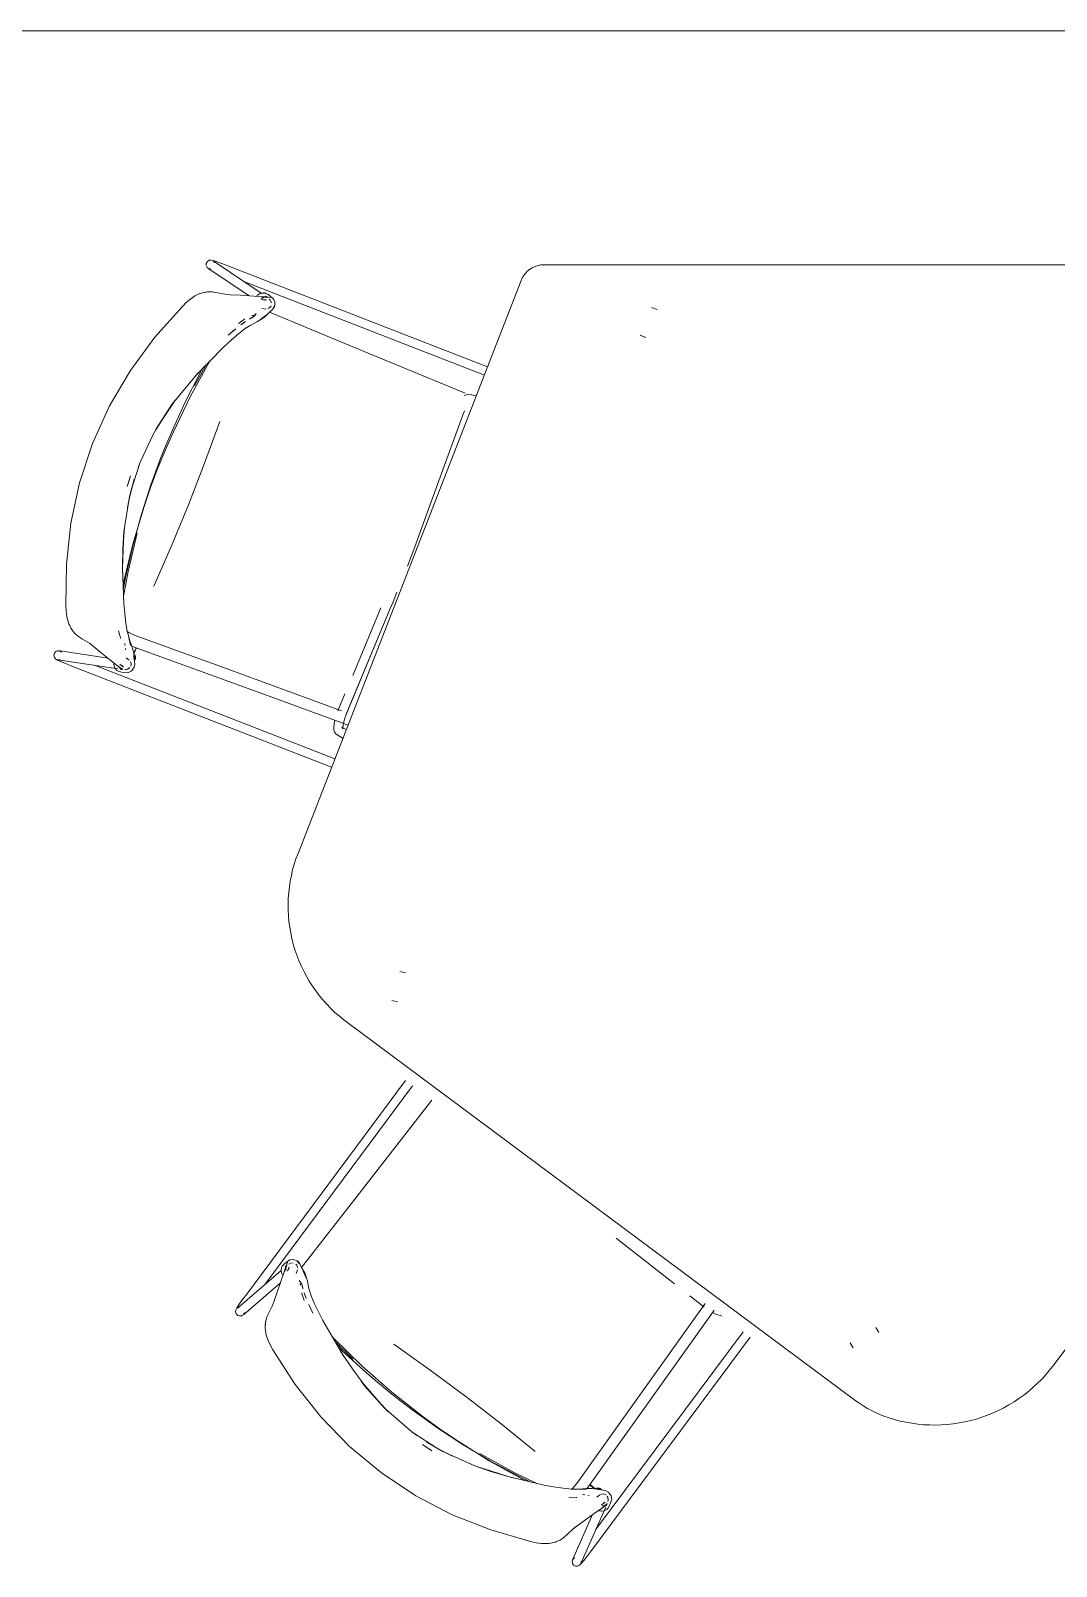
# Model space of a CAD drawing. Header units: millimetres. Extents: x 155927 to 295199, y -4084 to 97293.
# Drawn here: x 220029 to 221272, y 15855 to 17717 of the extents above; entities that cross this region are included whole.
import ezdxf

# ---------------------------------------------------------------- set-up
doc = ezdxf.new("R2010")
doc.units = ezdxf.units.MM
doc.header["$MEASUREMENT"] = 0
for name, color, linetype, lineweight in [('A-GENM', 8, 'CONTINUOUS', 9), ('G-IMPT', 8, 'CONTINUOUS', 9), ('I-FURN', 8, 'CONTINUOUS', 9)]:
    doc.layers.add(name, color=color, linetype=linetype, lineweight=lineweight)

msp = doc.modelspace()

# ---------------------------------------------------------------- linework, layer by layer
at = {"layer": 'A-GENM'}
for p, q in [((222837.6, 17716.6), (219723.6, 17716.6)), ((219723.6, 17716.6), (222837.6, 17716.6))]:
    msp.add_line(p, q, dxfattribs=at)
at = {"layer": 'G-IMPT'}
for p, q in [((220241.4, 17432.4), (220241.5, 17434.6)), ((220241.4, 17432.4), (220242.4, 17430)), ((220242.8, 17437), (220241.5, 17434.6)), ((220242.6, 17429.6), (220242.4, 17430)), ((220244.6, 17427.9), (220242.6, 17429.6)), ((220244.9, 17438.4), (220242.8, 17437)), ((220247, 17427.8), (220244.5, 17428.3)), ((220246.7, 17427.7), (220244.5, 17428.3)), ((220293.4, 17395.1), (220244.6, 17427.9)), ((220247.6, 17438.7), (220244.9, 17438.4)), ((220247.6, 17438.7), (220250, 17438.1)), ((220250, 17438.1), (220254.9, 17436.5)), ((220250, 17437.5), (220308, 17398.4)), ((220250, 17437.5), (220251.6, 17435.8)), ((220251.6, 17435.8), (220251.5, 17436)), ((220254.9, 17436.5), (220261.7, 17434)), ((220267.6, 17431.8), (220261.7, 17434)), ((220582.4, 17309.2), (220267.6, 17431.8)), ((220287, 17412.6), (220578.5, 17299.1)), ((220212.5, 17382.5), (220217.6, 17387.5)), ((220222.6, 17391.6), (220217.6, 17387.5)), ((220222.6, 17391.6), (220222.9, 17391.8)), ((220227.8, 17395.1), (220222.9, 17391.8)), ((220227.8, 17395.1), (220230.1, 17396.4)), ((220232.5, 17397.5), (220230.1, 17396.4)), ((220232.5, 17397.5), (220233.2, 17397.7)), ((220235.6, 17398.6), (220233.2, 17397.7)), ((220238, 17399.3), (220235.6, 17398.6)), ((220238, 17399.3), (220243.9, 17400.2)), ((220242.8, 17400.1), (220238, 17399.3)), ((220238, 17399.3), (220238.4, 17399.4)), ((220238.4, 17399.4), (220241.4, 17399.9)), ((220241.4, 17399.9), (220243.9, 17400.2)), ((220242.8, 17400.1), (220243.9, 17400.2)), ((220249.2, 17400.1), (220243.9, 17400.2)), ((220255.3, 17398.9), (220249.2, 17400.1)), ((220264.4, 17397.1), (220255.3, 17398.9)), ((220264.4, 17397.1), (220270.3, 17396.6)), ((220270.3, 17396.6), (220282.8, 17395.9)), ((220282.8, 17395.9), (220305, 17394.5)), ((220303.3, 17395.5), (220303.2, 17395.4)), ((220303.3, 17395.5), (220305.1, 17397.2)), ((220313.6, 17393.9), (220305, 17394.5)), ((220305.1, 17397.2), (220305.3, 17397.3)), ((220308, 17398.5), (220305.3, 17397.3)), ((220305.7, 17397.4), (220308, 17398.5)), ((220305.7, 17397.4), (220307.7, 17398.4)), ((220315.8, 17393.2), (220307.5, 17394.2)), ((220307.5, 17394.2), (220308.8, 17394.1)), ((220307.7, 17398.4), (220311.2, 17398.8)), ((220311.5, 17398.7), (220307.7, 17398.4)), ((220307.7, 17398.4), (220308, 17398.5)), ((220311.5, 17398.7), (220308, 17398.5)), ((220308.2, 17391.1), (220310.1, 17392.7)), ((220315.8, 17393.2), (220308.8, 17394.1)), ((220314.6, 17390.3), (220308.9, 17390.8)), ((220312.3, 17393.8), (220310.1, 17392.7)), ((220311.5, 17398.7), (220311.2, 17398.8)), ((220314.7, 17394.3), (220311.2, 17394)), ((220319.4, 17393.4), (220311.2, 17394)), ((220313.3, 17390.5), (220311.4, 17389.7)), ((220311.4, 17389.7), (220312.7, 17390.4)), ((220311.5, 17398.7), (220313.2, 17398.4)), ((220313.3, 17390.5), (220311.9, 17390)), ((220314.6, 17390.3), (220311.9, 17390)), ((220314.7, 17394.3), (220312.3, 17393.8)), ((220314.3, 17397.8), (220313.2, 17398.4)), ((220313.3, 17394.9), (220314.9, 17393.8)), ((220319.4, 17393.4), (220313.6, 17393.9)), ((220316.9, 17396.7), (220314.3, 17397.8)), ((220319.5, 17394.6), (220316.9, 17396.7)), ((220319.1, 17390), (220317.8, 17391.3)), ((220318.6, 17390.4), (220319.1, 17390)), ((220318.6, 17390.4), (220319.1, 17390)), ((220319.5, 17394.6), (220323, 17391.8)), ((220320.5, 17386.7), (220319.5, 17389.6)), ((220324.7, 17387.6), (220323, 17391.8)), ((220324.2, 17381.9), (220324.7, 17386.2)), ((220324.7, 17386.2), (220324.7, 17387.6)), ((220179.2, 17345.3), (220212.5, 17382.5)), ((220280.4, 17361.9), (220287.9, 17366.8)), ((220288.4, 17367.1), (220287.9, 17366.8)), ((220296.8, 17369), (220293.8, 17366.9)), ((220294.4, 17367.3), (220293.8, 17366.9)), ((220294.4, 17367.3), (220296.8, 17369)), ((220299, 17370.1), (220296.4, 17368.2)), ((220296.9, 17368.6), (220296.4, 17368.2)), ((220299.7, 17372.4), (220296.9, 17370.9)), ((220299, 17370.1), (220296.9, 17368.6)), ((220301.7, 17372.5), (220298.5, 17369.7)), ((220299, 17370.1), (220298.5, 17369.7)), ((220299, 17370.1), (220301.7, 17372.5)), ((220301, 17373.2), (220302.1, 17374)), ((220309.7, 17367.7), (220303.7, 17364.2)), ((220306.9, 17366.3), (220311.3, 17369.8)), ((220310.3, 17368.8), (220306.9, 17366.3)), ((220314, 17379.3), (220309, 17379.8)), ((220312.6, 17369.9), (220309.7, 17367.7)), ((220310.3, 17368.8), (220314.4, 17372.3)), ((220312, 17370.4), (220314.4, 17372.3)), ((220312.6, 17369.9), (220317.2, 17374.7)), ((220318.5, 17381), (220316.5, 17380.1)), ((220322.2, 17379.2), (220317.2, 17374.7)), ((220318, 17375.4), (220419, 17333.4)), ((220318.5, 17381), (220319.3, 17381.8)), ((220320, 17383.1), (220319.3, 17381.8)), ((220324.3, 17383.3), (220321.7, 17378.9)), ((220324.2, 17381.9), (220321.7, 17378.9)), ((220324.3, 17383.3), (220322.2, 17379.2)), ((220277.2, 17355.1), (220268.2, 17347.4)), ((220268.2, 17347.4), (220276.3, 17354.4)), ((220271.5, 17341.4), (220280.4, 17349.2)), ((220277.2, 17355.1), (220276.3, 17354.4)), ((220288.7, 17355.6), (220280.4, 17349.2)), ((220289.2, 17364.1), (220283.4, 17360)), ((220283.4, 17360), (220285.3, 17361.4)), ((220289.2, 17364.1), (220285.3, 17361.4)), ((220295.6, 17359.9), (220287.9, 17355.1)), ((220288.7, 17355.6), (220287.9, 17355.1)), ((220295.6, 17359.9), (220299.8, 17362.3)), ((220303.7, 17364.2), (220299.8, 17362.3)), ((220179.2, 17345.3), (220149.5, 17304.9)), ((220262.8, 17333.5), (220227.5, 17297.4)), ((220262.8, 17333.5), (220271.5, 17341.4)), ((220419, 17333.4), (220555.4, 17277.1)), ((220222.1, 17273), (220245.2, 17314.8)), ((220241.9, 17312.2), (220227.4, 17286)), ((220241.9, 17312.2), (220227.4, 17286)), ((220245.2, 17314.8), (220246.7, 17317)), ((220149.5, 17304.9), (220124.1, 17261.8)), ((220215.1, 17282.2), (220232.2, 17302.5)), ((220215.4, 17265.4), (220233.7, 17301)), ((220232.2, 17302.5), (220227.5, 17297.4)), ((220237.5, 17307.7), (220233.7, 17301)), ((220222.1, 17273), (220201.2, 17229.8)), ((220215.1, 17282.2), (220204.4, 17269)), ((220554.2, 17274.3), (220556.8, 17275.4)), ((220556.8, 17275.4), (220559.3, 17276)), ((220568.7, 17274.1), (220559.3, 17276)), ((220103.5, 17216.2), (220124.1, 17261.8)), ((220204.1, 17269.2), (220180, 17233)), ((220199.8, 17263.4), (220180, 17233)), ((220180.4, 17232.8), (220199.8, 17263.4)), ((220204.1, 17269.2), (220199.8, 17263.4)), ((220199.8, 17263.4), (220204.4, 17269)), ((220215.4, 17265.4), (220200, 17231.6)), ((220552.1, 17250), (220554.6, 17256)), ((220258, 17242.9), (220239.4, 17192.3)), ((220552.1, 17250), (220502.8, 17114.4)), ((220177.2, 17227.2), (220161.5, 17193.6)), ((220177, 17227.3), (220180.4, 17232.8)), ((220177, 17227.3), (220178.7, 17230.4)), ((220177.2, 17227.2), (220179, 17230.9)), ((220193.8, 17216.6), (220186.6, 17199.2)), ((220201.2, 17229.8), (220191.6, 17207.8)), ((220193.8, 17216.6), (220200, 17231.6)), ((220103.5, 17216.2), (220087.8, 17168.8)), ((220180.1, 17181.5), (220186.6, 17199.2)), ((220182.6, 17185.5), (220191.6, 17207.8)), ((220161.5, 17193.7), (220150.2, 17158.4)), ((220161.5, 17193.7), (220158.9, 17186.7)), ((220161.5, 17193.6), (220158.9, 17186.7)), ((220174.1, 17162.9), (220182.6, 17185.5)), ((220174.5, 17166.2), (220180.1, 17181.5)), ((220219.8, 17142), (220239.4, 17192.3)), ((220077.4, 17119.8), (220087.8, 17168.8)), ((220145.6, 17164.3), (220149.8, 17177.3)), ((220148.8, 17174), (220145.6, 17164.3)), ((220148.6, 17152.1), (220154.2, 17173.2)), ((220148.6, 17152.1), (220151.5, 17163.2)), ((220149, 17152.3), (220151.5, 17163.2)), ((220150.2, 17158.4), (220151.5, 17163.2)), ((220154.2, 17173.2), (220151.5, 17163.2)), ((220163, 17130.8), (220174.5, 17166.2)), ((220166.3, 17140.1), (220174.1, 17162.9)), ((220148.6, 17152.1), (220141.8, 17109.2)), ((220145.9, 17138.4), (220149, 17152.3)), ((220145.9, 17138.4), (220147.3, 17145.5)), ((220152.4, 17092.3), (220163, 17130.8)), ((220166.3, 17140.1), (220152.5, 17094.2)), ((220219.8, 17142), (220199.3, 17092.1)), ((220077.4, 17119.8), (220072, 17070)), ((220140, 17065.7), (220141.8, 17109.2)), ((220141.8, 17109.2), (220140.4, 17088.6)), ((220140.4, 17088.6), (220141.9, 17109.1)), ((220141.8, 17109.2), (220142.3, 17114.5)), ((220142.3, 17114.5), (220141.9, 17109.1)), ((220146.8, 17061.3), (220157.9, 17107.5)), ((220157.9, 17107.5), (220146.8, 17061.1)), ((220502.8, 17114.4), (220494.1, 17091.1)), ((220140, 17065.7), (220140.4, 17088.6)), ((220140, 17065.7), (220140.4, 17088.6)), ((220152.5, 17094.2), (220141.3, 17047.8)), ((220143.7, 17053.7), (220152.4, 17092.3)), ((220178, 17043.2), (220199.3, 17092.1)), ((220494.1, 17091.1), (220485.2, 17067.6)), ((220072, 17070), (220071.4, 17019.9)), ((220139.9, 17059.5), (220140, 17065.7)), ((220139.9, 17059.5), (220140, 17065.7)), ((220140, 17065.7), (220141.5, 17022.2)), ((220143.7, 17053.7), (220140.9, 17038.5)), ((220146.8, 17061.3), (220141.2, 17031)), ((220141.2, 17031), (220146.8, 17061.1)), ((220141.3, 17047.8), (220140.7, 17044.6)), ((220141.1, 17032.4), (220141.5, 17022.2)), ((220141.1, 17032.4), (220141.6, 17022.2)), ((220466.6, 17021.2), (220472.5, 17035.9)), ((220071.4, 17019.9), (220071.8, 17012.9)), ((220071.8, 17012.9), (220072.7, 17006.6)), ((220142.7, 17010.4), (220141.6, 17022.2)), ((220411.1, 16888), (220466.4, 17021.1)), ((220411.1, 16888.3), (220466.4, 17021.1)), ((220419, 16935.2), (220453.1, 17017.3)), ((220072.7, 17006.2), (220072.7, 17006.6)), ((220072.7, 17006.2), (220074.1, 17000.5)), ((220074.1, 17000.5), (220075, 16997.9)), ((220076, 16995.5), (220075, 16997.9)), ((220077.5, 16992.5), (220076, 16995.5)), ((220142.7, 17010.4), (220143.9, 16998.7)), ((220143.9, 16998.7), (220145.7, 16988.4)), ((220078.8, 16990.4), (220077.5, 16992.5)), ((220078.8, 16990.4), (220079, 16990)), ((220079, 16990), (220080.9, 16987.7)), ((220082.5, 16985.7), (220080.9, 16987.7)), ((220082.5, 16985.7), (220086.5, 16982.3)), ((220091.7, 16979), (220086.5, 16982.3)), ((220091.7, 16979), (220099.8, 16974.2)), ((220137.5, 16980.6), (220135.3, 16989.3)), ((220137.7, 16980), (220137.5, 16980.6)), ((220145.3, 16988.8), (220147.7, 16987.1)), ((220147.9, 16980.4), (220145.5, 16989.3)), ((220145.5, 16989.3), (220145.7, 16988.4)), ((220149.8, 16971.4), (220147.6, 16981.1)), ((220149.4, 16975.9), (220147.6, 16981.1)), ((220147.7, 16987.1), (220155.3, 16983.7)), ((220149.8, 16971.4), (220147.9, 16980.4)), ((220149.4, 16975.9), (220150.9, 16971.8)), ((220155.3, 16983.7), (220267, 16943.1)), ((220057.5, 16962), (220056.8, 16959.4)), ((220057.4, 16956.9), (220056.8, 16959.4)), ((220059.2, 16954.9), (220057.4, 16956.9)), ((220057.5, 16962), (220058.9, 16963.8)), ((220059.3, 16964), (220058.9, 16963.8)), ((220059.3, 16964), (220061.7, 16965)), ((220061.7, 16965), (220061.3, 16964.8)), ((220064.3, 16964.9), (220061.7, 16965)), ((220066.2, 16963.4), (220064, 16964.7)), ((220066, 16963.6), (220064, 16964.7)), ((220064.3, 16964.9), (220122.6, 16956)), ((220099.8, 16974.2), (220104.4, 16970.6)), ((220114.1, 16962.7), (220104.4, 16970.6)), ((220124.3, 16954.5), (220114.1, 16962.7)), ((220142.8, 16973.9), (220143, 16973.2)), ((220143.4, 16971.3), (220143, 16973.2)), ((220143.8, 16967.7), (220143.8, 16966.2)), ((220148.2, 16953.8), (220144.3, 16956.7)), ((220153, 16965.2), (220150.9, 16971.8)), ((220150.9, 16970.7), (220313.4, 16911.6)), ((220153.7, 16961.6), (220153, 16965.2)), ((220153.6, 16962), (220156.6, 16968.7)), ((220153.6, 16962), (220156.6, 16968.7)), ((220156.9, 16968.6), (220153.7, 16961.2)), ((220153.7, 16961.6), (220154, 16956.3)), ((220154.8, 16949), (220153.8, 16958.5)), ((220154, 16956.3), (220153.8, 16958.5)), ((220061.4, 16953.7), (220059.2, 16954.9)), ((220066.1, 16951.6), (220061.4, 16953.7)), ((220061.8, 16954.2), (220064.2, 16954.4)), ((220134.8, 16943.2), (220061.8, 16954.2)), ((220063.9, 16954.2), (220064.2, 16954.4)), ((220072.8, 16948.8), (220066.1, 16951.6)), ((220072.8, 16948.8), (220078.6, 16946.5)), ((220393.4, 16823.9), (220078.6, 16946.5)), ((220397.4, 16834), (220105.9, 16947.5)), ((220133.9, 16946.7), (220124.3, 16954.5)), ((220129.5, 16949.1), (220129.5, 16949.2)), ((220129.7, 16946.6), (220129.5, 16949.2)), ((220129.5, 16949.2), (220129.7, 16946.4)), ((220129.5, 16949.1), (220129.7, 16946.4)), ((220129.7, 16946.6), (220129.7, 16946.4)), ((220130.8, 16944), (220129.7, 16946.4)), ((220130.8, 16944), (220130.9, 16943.7)), ((220133.1, 16941.3), (220130.9, 16943.7)), ((220133.3, 16941.1), (220133.1, 16941.3)), ((220133.3, 16941.1), (220134.8, 16940.3)), ((220138.2, 16943.3), (220133.4, 16947.1)), ((220140.3, 16942.3), (220133.4, 16947.1)), ((220133.9, 16946.7), (220140.3, 16942.3)), ((220138.7, 16939), (220134.8, 16940.3)), ((220136.3, 16944.8), (220138.2, 16943.3)), ((220136.3, 16944.8), (220138.7, 16942.2)), ((220141.4, 16945.3), (220136.8, 16948.7)), ((220137.3, 16944.2), (220138.7, 16942.2)), ((220139.2, 16942.5), (220137.3, 16942.8)), ((220138.7, 16939), (220142, 16938.8)), ((220139.6, 16947.3), (220140.2, 16946)), ((220139.6, 16947.3), (220139.9, 16946.4)), ((220141.4, 16945.3), (220139.7, 16946.9)), ((220140.2, 16946), (220139.7, 16946.9)), ((220146.5, 16938.5), (220142, 16938.8)), ((220143, 16942.3), (220144.8, 16942.5)), ((220143.5, 16942.5), (220144.8, 16942.5)), ((220144.2, 16942.4), (220144.8, 16942.5)), ((220148.5, 16944.2), (220145.5, 16942.5)), ((220146.5, 16938.5), (220150.6, 16940.4)), ((220147.2, 16943.6), (220148.9, 16944.7)), ((220147.2, 16943.6), (220147.8, 16943.9)), ((220148.9, 16944.7), (220147.8, 16943.9)), ((220150.4, 16949.5), (220149.6, 16951.8)), ((220150.1, 16946.3), (220150.2, 16946.9)), ((220150.5, 16948.8), (220150.2, 16946.9)), ((220150.4, 16949.5), (220150.5, 16948.8)), ((220150.6, 16940.4), (220151.5, 16941.4)), ((220151.5, 16941.4), (220154.1, 16945)), ((220154.8, 16949), (220154.1, 16945)), ((220405.5, 16892.3), (220267, 16943.1)), ((220394.7, 16881.9), (220313.4, 16911.6)), ((220401.1, 16892.3), (220409.6, 16912.7)), ((220413.6, 16875), (220394.7, 16881.9)), ((220408.9, 16882), (220407.3, 16875.2)), ((220411.1, 16888), (220408.9, 16882)), ((220396.5, 16876.9), (220396.2, 16871)), ((220396.2, 16871), (220396.3, 16868.7)), ((220397.5, 16866.2), (220396.3, 16868.7)), ((220397.4, 16880.9), (220396.5, 16876.9)), ((220398.9, 16864), (220397.5, 16866.2)), ((220398.9, 16864), (220407.3, 16858.9)), ((220405.7, 16872.6), (220407.2, 16871)), ((220405.7, 16872.6), (220411.4, 16869.2)), ((220407.2, 16871), (220406.4, 16872.7)), ((220407, 16870.4), (220406.4, 16872.7)), ((220407.3, 16875.2), (220407, 16870.4)), ((220482.8, 16444.1), (220289.3, 16183.8)), ((220312.9, 16197.5), (220491.5, 16437.6)), ((220424.3, 16303.8), (220514.7, 16420.4)), ((220357, 16217.5), (220424.3, 16303.8)), ((220808.9, 16197.7), (220738.1, 16252.9)), ((220279.2, 16168.4), (220332.2, 16214)), ((220332.8, 16217.5), (220332.1, 16213.7)), ((220332.8, 16217.5), (220332.1, 16214)), ((220332.1, 16213.7), (220332.7, 16217.2)), ((220332.5, 16211.5), (220332.1, 16214)), ((220332.1, 16213.7), (220332.1, 16214)), ((220332.1, 16214), (220332.5, 16211.1)), ((220332.5, 16211.5), (220332.1, 16213.7)), ((220332.8, 16217.5), (220332.7, 16217.2)), ((220332.8, 16217.5), (220333.6, 16219)), ((220334.4, 16219.9), (220333.6, 16219)), ((220336.2, 16222.1), (220334.4, 16219.9)), ((220338, 16218.2), (220335.2, 16210)), ((220339.3, 16220.2), (220336.1, 16212.4)), ((220336.1, 16212.4), (220336.6, 16213.6)), ((220338.9, 16224.1), (220336.2, 16222.1)), ((220339.3, 16220.2), (220336.6, 16213.6)), ((220337, 16218.1), (220338.5, 16219.4)), ((220340.1, 16223.6), (220337.3, 16215.9)), ((220338, 16219.4), (220337.3, 16215.9)), ((220338, 16219.4), (220337.8, 16216.9)), ((220337.8, 16216.9), (220338.2, 16214.5)), ((220340.1, 16223.6), (220338, 16218.2)), ((220338.9, 16224.1), (220342.6, 16226.7)), ((220341.8, 16218.2), (220339.8, 16212.9)), ((220341.2, 16217), (220341.3, 16215.5)), ((220341.2, 16217), (220341.5, 16215)), ((220341.5, 16215), (220341.2, 16216.4)), ((220341.8, 16218.2), (220341.3, 16215.5)), ((220343.2, 16222.5), (220341.6, 16221.6)), ((220347, 16227.3), (220342.6, 16226.7)), ((220342.8, 16222.2), (220343.2, 16222.5)), ((220342.8, 16222.2), (220343.2, 16222.5)), ((220346.8, 16223), (220343.8, 16222.7)), ((220348.4, 16226.9), (220347, 16227.3)), ((220352.4, 16225.2), (220348.4, 16226.9)), ((220350.1, 16221.5), (220351.2, 16220.4)), ((220352.2, 16214.7), (220350.4, 16210.1)), ((220351.1, 16225.7), (220354.6, 16222.1)), ((220351.1, 16225.7), (220354.5, 16222.6)), ((220351.7, 16219.5), (220351.2, 16220.4)), ((220351.7, 16219.5), (220352.1, 16217.3)), ((220352.4, 16225.2), (220354.6, 16222.1)), ((220354.5, 16222.6), (220357.5, 16216.6)), ((220360.9, 16210.9), (220357.5, 16216.6)), ((220361.3, 16208.4), (220359.1, 16213.2)), ((220362.9, 16204.4), (220359.1, 16213.2)), ((220331.5, 16199), (220286.9, 16160.7)), ((220328, 16189), (220335.2, 16210)), ((220332.6, 16210.9), (220332.5, 16211.1)), ((220333.8, 16208.7), (220332.6, 16210.9)), ((220333.8, 16208.7), (220333.9, 16208.6)), ((220354.7, 16200.5), (220354.2, 16201.9)), ((220355.1, 16199.1), (220355.8, 16196)), ((220357.1, 16197.8), (220355.5, 16201)), ((220355.5, 16201), (220357.3, 16197.2)), ((220357.1, 16197.8), (220357.3, 16197.2)), ((220357.1, 16197.8), (220358, 16195.4)), ((220357.1, 16197.8), (220358.2, 16194.8)), ((220358.6, 16192.6), (220357.6, 16195.4)), ((220357.6, 16195.4), (220358.8, 16191.9)), ((220358, 16195.4), (220358.2, 16194.8)), ((220360.9, 16210.9), (220362.2, 16207.5)), ((220361.3, 16208.4), (220362.9, 16204.4)), ((220362.2, 16207.5), (220364, 16200.8)), ((220364, 16200.8), (220364.8, 16196.6)), ((220366, 16191.9), (220364.8, 16196.6)), ((220281.4, 16172.9), (220285.6, 16178.8)), ((220289.3, 16183.8), (220285.6, 16178.8)), ((220321.9, 16171.6), (220323.9, 16177.1)), ((220323.9, 16177.1), (220328, 16189)), ((220357.2, 16186.8), (220357.3, 16186.2)), ((220360.1, 16177.7), (220357.3, 16186.2)), ((220358.6, 16192.6), (220358.8, 16191.9)), ((220360.3, 16186.8), (220362.7, 16180.1)), ((220360.3, 16186.8), (220361.9, 16182.3)), ((220362.7, 16180.1), (220361.9, 16182.3)), ((220366, 16191.9), (220368.7, 16183.1)), ((220368.4, 16184), (220368.7, 16183.1)), ((220368.4, 16184), (220372.4, 16174.3)), ((220377.5, 16163.7), (220372.4, 16174.3)), ((220844.9, 16169.6), (220827.4, 16183.3)), ((220277.3, 16166.4), (220276.9, 16163.8)), ((220276.9, 16163.8), (220277.7, 16161.3)), ((220277.3, 16166.4), (220278.5, 16168.6)), ((220277.7, 16161.3), (220279.6, 16159.5)), ((220278.5, 16168.6), (220281.4, 16172.9)), ((220279.2, 16168.4), (220281.2, 16169.5)), ((220281.8, 16158.8), (220279.6, 16159.5)), ((220281.2, 16169.5), (220280.9, 16169.5)), ((220281.8, 16158.8), (220284.4, 16159.1)), ((220284.8, 16159.2), (220284.4, 16159.1)), ((220286.9, 16160.7), (220284.8, 16159.2)), ((220287.7, 16163), (220286.5, 16160.6)), ((220287.7, 16162.7), (220286.5, 16160.6)), ((220315, 16157.7), (220313.5, 16152.7)), ((220317.7, 16163.3), (220315, 16157.7)), ((220321.9, 16171.6), (220317.7, 16163.3)), ((220365.8, 16172.8), (220370.8, 16162.1)), ((220365.8, 16172.8), (220366.2, 16171.8)), ((220370.8, 16162.1), (220366.2, 16171.8)), ((220382.8, 16153.2), (220377.5, 16163.7)), ((220846, 16173.9), (220760.4, 16053.8)), ((220853.2, 16160.7), (220803.1, 16090.2)), ((220856.9, 16165.8), (220853.2, 16160.7)), ((220854.9, 16163.1), (220858.5, 16161.1)), ((220858.5, 16161.1), (220864.1, 16159.2)), ((220864.1, 16159.2), (220866.4, 16158.7)), ((220312.7, 16146.7), (220313.5, 16152.7)), ((220313.3, 16151.6), (220312.7, 16146.7)), ((220312.7, 16146.7), (220312.8, 16147.2)), ((220312.7, 16146.7), (220312.8, 16144.2)), ((220312.8, 16147.2), (220313.1, 16150.2)), ((220312.8, 16144.2), (220313.1, 16141.7)), ((220313.1, 16150.2), (220313.5, 16152.7)), ((220313.1, 16140.9), (220313.1, 16141.7)), ((220313.1, 16140.9), (220313.5, 16138.4)), ((220313.3, 16151.6), (220313.5, 16152.7)), ((220314.1, 16135.7), (220313.5, 16138.4)), ((220382.8, 16153.2), (220408.2, 16109.6)), ((220892, 16139.7), (220713.4, 15899.6)), ((220314.1, 16135.7), (220316, 16130.1)), ((220316.2, 16129.8), (220316, 16130.1)), ((220316.2, 16129.8), (220318.8, 16123.9)), ((220322.2, 16117.7), (220318.8, 16123.9)), ((220396.2, 16131.3), (220394.4, 16133.3)), ((220430.4, 16098), (220396.2, 16131.3)), ((220397.8, 16127.5), (220419.2, 16106.5)), ((220397.8, 16127.4), (220419.2, 16106.5)), ((220401, 16121.9), (220406.4, 16116.5)), ((220468.9, 16124.6), (220512.7, 16093.2)), ((220900.7, 16133.2), (220707.1, 15873)), ((220349.3, 16075.7), (220322.2, 16117.7)), ((220419.6, 16093.6), (220404.6, 16115.5)), ((220404.6, 16115.5), (220408.2, 16109.6)), ((220435.9, 16089.5), (220406.4, 16116.5)), ((220419.6, 16093.6), (220429.5, 16079.8)), ((220430.4, 16098), (220466.4, 16066.4)), ((220435.9, 16089.5), (220464.4, 16065.7)), ((220556.1, 16061), (220512.7, 16093.2)), ((220702.9, 15949.1), (220803.1, 16090.2)), ((220349.3, 16075.7), (220380.4, 16036.4)), ((220429.2, 16079.6), (220433.7, 16073.9)), ((220429.2, 16079.6), (220457.8, 16046.8)), ((220433.7, 16073.9), (220429.5, 16079.8)), ((220458.1, 16047.1), (220433.7, 16073.9)), ((220433.7, 16073.9), (220457.8, 16046.8)), ((220477.2, 16055.7), (220464.4, 16065.7)), ((220466.4, 16066.4), (220485.2, 16051.3)), ((220462.5, 16042.4), (220458.1, 16047.1)), ((220462.6, 16042.5), (220458.6, 16046.1)), ((220462.5, 16042.4), (220459.6, 16045.1)), ((220477.2, 16055.7), (220492.1, 16044.1)), ((220504.3, 16036.6), (220485.2, 16051.3)), ((220507.5, 16033.2), (220492.1, 16044.1)), ((220556.1, 16061), (220598.8, 16028)), ((220691.6, 15956.9), (220760.4, 16053.8)), ((220380.4, 16036.4), (220415.2, 16000.4)), ((220462.6, 16042.5), (220490.8, 16018.5)), ((220523.8, 16022.5), (220504.3, 16036.6)), ((220520.8, 16023.7), (220507.5, 16033.2)), ((220640.2, 15994.6), (220598.8, 16028)), ((220490.8, 16018.5), (220496.8, 16014.1)), ((220490.8, 16018.4), (220521.8, 15998.3)), ((220490.8, 16018.4), (220496.8, 16014.1)), ((220551.8, 16003.3), (220520.8, 16023.7)), ((220543.7, 16008.9), (220523.8, 16022.5)), ((220543.7, 16008.9), (220584.3, 15983.4)), ((220453.7, 15968.6), (220415.2, 16000.4)), ((220514.8, 15995.4), (220503.5, 16002.9)), ((220506.3, 16001), (220514.8, 15995.4)), ((220527.4, 15995), (220508.6, 16006)), ((220508.6, 16006), (220517.5, 16000.7)), ((220521.8, 15998.3), (220517.5, 16000.7)), ((220527.4, 15995), (220517.5, 16000.7)), ((220527.4, 15995.5), (220517.5, 16000.7)), ((220539.9, 15988.7), (220527.4, 15995.5)), ((220527.4, 15995), (220567, 15977)), ((220539.9, 15988.7), (220533.4, 15992)), ((220586.1, 15982.8), (220551.8, 16003.3)), ((220614.5, 15969.2), (220572.9, 15992.2)), ((220572.9, 15992.2), (220614.7, 15969.1)), ((220567, 15977), (220562, 15979)), ((220562, 15979), (220567.1, 15977.2)), ((220608.5, 15963.8), (220567, 15977)), ((220567, 15977), (220586.5, 15970.2)), ((220586.5, 15970.2), (220567.1, 15977.2)), ((220584.3, 15983.4), (220626.1, 15960.3)), ((220621, 15964.2), (220586.1, 15982.8)), ((220608.5, 15963.8), (220586.5, 15970.2)), ((220608.5, 15963.8), (220586.5, 15970.2)), ((220453.7, 15968.6), (220495.3, 15940.8)), ((220614.4, 15962.1), (220608.5, 15963.8)), ((220614.4, 15962.1), (220608.5, 15963.8)), ((220608.5, 15963.8), (220650.9, 15953.7)), ((220614.5, 15969.2), (220642.3, 15955.8)), ((220642.3, 15955.8), (220614.7, 15969.1)), ((220621, 15964.2), (220634.9, 15957.5)), ((220626.1, 15960.3), (220629, 15958.9)), ((220640.9, 15956.1), (220650.9, 15953.7)), ((220640.9, 15956.1), (220650.9, 15953.8)), ((220662.5, 15951.7), (220650.9, 15953.8)), ((220662.5, 15951.7), (220674.2, 15949.9)), ((220686.3, 15950.4), (220691.6, 15956.9)), ((220712, 15949.4), (220706.4, 15954.1)), ((220706.6, 15954.4), (220712.9, 15949.3)), ((220712, 15949.4), (220707.2, 15953.4)), ((220539.7, 15917.8), (220495.3, 15940.8)), ((220674.2, 15949.9), (220684.5, 15948.8)), ((220689.9, 15938.9), (220680.9, 15939.1)), ((220692.8, 15948.8), (220683.6, 15948.9)), ((220683.6, 15948.9), (220684.5, 15948.8)), ((220684, 15948.5), (220686.3, 15950.4)), ((220690.5, 15938.9), (220689.9, 15938.9)), ((220697.6, 15949.1), (220692.1, 15948.7)), ((220702, 15948.3), (220692.1, 15948.7)), ((220702, 15948.3), (220692.8, 15948.8)), ((220697.6, 15949.1), (220701.9, 15949.5)), ((220697.8, 15942.2), (220698.5, 15942.2)), ((220700.4, 15942.1), (220698.5, 15942.2)), ((220708.8, 15949.7), (220701.9, 15949.5)), ((220704, 15941.5), (220705.4, 15941.1)), ((220712.5, 15949.4), (220708.8, 15949.7)), ((220712.5, 15949.4), (220717.7, 15948.3)), ((220718.6, 15942.1), (220714.7, 15939.1)), ((220724.9, 15947.2), (220715.5, 15948.7)), ((220717.7, 15948.3), (220715.5, 15948.7)), ((220719.1, 15942.3), (220720.9, 15942.8)), ((220725, 15933.2), (220720.4, 15929.7)), ((220723.3, 15943.1), (220720.9, 15942.8)), ((220722.5, 15932.1), (220724, 15932.3)), ((220725, 15933.2), (220722.9, 15932.1)), ((220724, 15932.3), (220722.9, 15932.1)), ((220723.3, 15943.1), (220724, 15943)), ((220724, 15943), (220725.8, 15942.1)), ((220724.9, 15947.2), (220728.6, 15945.4)), ((220726.3, 15941.9), (220725.8, 15942.1)), ((220728.1, 15938.4), (220727.5, 15940.3)), ((220727.5, 15940.3), (220728, 15939)), ((220727.9, 15939.8), (220728.7, 15936.5)), ((220728.1, 15938.4), (220728, 15939)), ((220728.2, 15934), (220728.6, 15935.8)), ((220728.4, 15935.3), (220728.6, 15935.8)), ((220728.5, 15935.3), (220728.6, 15935.8)), ((220731.3, 15942), (220728.6, 15945.4)), ((220732.1, 15940.8), (220731.3, 15942)), ((220732.9, 15936.4), (220731.4, 15932.1)), ((220732.9, 15936.4), (220732.1, 15940.8)), ((220539.7, 15917.8), (220586.3, 15899.4)), ((220685.6, 15864.1), (220709.7, 15918)), ((220725.6, 15927.2), (220695.3, 15858.8)), ((220711.6, 15919.3), (220701, 15911.6)), ((220721.6, 15926.4), (220711.6, 15919.3)), ((220718.1, 15922.8), (220718, 15922.9)), ((220720.6, 15922.3), (220718, 15922.9)), ((220718, 15922.9), (220720.8, 15922.3)), ((220718.1, 15922.8), (220720.8, 15922.3)), ((220720.6, 15922.3), (220720.8, 15922.3)), ((220720.8, 15929), (220722.4, 15928.7)), ((220723.4, 15922.6), (220720.8, 15922.3)), ((220727.5, 15931.4), (220721, 15926)), ((220726, 15929.6), (220721, 15926)), ((220721.6, 15926.4), (220727.5, 15931.4)), ((220722.5, 15932.1), (220723.5, 15932.1)), ((220724.9, 15929), (220722.9, 15928.8)), ((220723.4, 15922.6), (220723.7, 15922.7)), ((220726.6, 15924.2), (220723.7, 15922.7)), ((220724.1, 15928.2), (220727.2, 15929.9)), ((220724.1, 15928.2), (220726, 15929.6)), ((220724.9, 15929), (220727.2, 15929.9)), ((220727.1, 15930.4), (220726.3, 15928.6)), ((220726.8, 15924.4), (220726.6, 15924.2)), ((220726.8, 15924.4), (220728.1, 15925.6)), ((220727.1, 15930.4), (220727.1, 15930.5)), ((220727.1, 15930.4), (220727.1, 15930.5)), ((220727.1, 15930.4), (220727.1, 15930.5)), ((220730.3, 15929), (220728.1, 15925.6)), ((220730.3, 15929), (220731.4, 15932.1)), ((220586.3, 15899.4), (220634.5, 15885.5)), ((220679.2, 15894.3), (220686, 15900.8)), ((220686, 15900.8), (220690.8, 15904.3)), ((220701, 15911.6), (220690.8, 15904.3)), ((220634.5, 15885.5), (220641.3, 15884)), ((220641.3, 15884), (220647.6, 15883.2)), ((220648, 15883.2), (220647.6, 15883.2)), ((220648, 15883.2), (220653.9, 15883)), ((220653.9, 15883), (220656.6, 15883.2)), ((220659.2, 15883.5), (220656.6, 15883.2)), ((220662.4, 15884.1), (220659.2, 15883.5)), ((220664.8, 15884.8), (220662.4, 15884.1)), ((220664.8, 15884.8), (220665.3, 15885)), ((220665.3, 15885), (220668, 15886.1)), ((220670.3, 15887.2), (220668, 15886.1)), ((220670.3, 15887.2), (220674.7, 15890.1)), ((220679.2, 15894.3), (220674.7, 15890.1)), ((220685.6, 15864.1), (220684.8, 15861.6)), ((220685.2, 15859.1), (220684.8, 15861.6)), ((220684.8, 15861.6), (220684.9, 15861.2)), ((220685.2, 15859.1), (220685.3, 15858.6)), ((220686.6, 15856.8), (220685.3, 15858.6)), ((220687.6, 15865.5), (220685.7, 15863.7)), ((220687.4, 15865.4), (220685.7, 15863.7)), ((220695.6, 15858.3), (220693.9, 15856.6)), ((220695.3, 15858.8), (220695.7, 15861.2)), ((220698.9, 15862.3), (220695.6, 15858.3)), ((220695.8, 15860.9), (220695.7, 15861.2)), ((220703.4, 15868), (220698.9, 15862.3)), ((220703.4, 15868), (220707.1, 15873)), ((220686.6, 15856.8), (220688.9, 15855.5)), ((220691.5, 15855.4), (220688.9, 15855.5)), ((220693.9, 15856.6), (220691.5, 15855.4))]:
    msp.add_line(p, q, dxfattribs=at)
at = {"layer": 'I-FURN'}
for p, q in [((220627.8, 17422), (220627, 17421.1)), ((220628.6, 17422.9), (220627.8, 17422)), ((220629.4, 17423.8), (220628.6, 17422.9)), ((220630.2, 17424.6), (220629.4, 17423.8)), ((220631.1, 17425.4), (220630.2, 17424.6)), ((220632, 17426.2), (220631.1, 17425.4)), ((220633, 17427), (220632, 17426.2)), ((220634, 17427.6), (220633, 17427)), ((220635, 17428.3), (220634, 17427.6)), ((220636, 17428.9), (220635, 17428.3)), ((220637.1, 17429.5), (220636, 17428.9)), ((220638.1, 17430), (220637.1, 17429.5)), ((220639.2, 17430.5), (220638.1, 17430)), ((220640.3, 17431), (220639.2, 17430.5)), ((220641.5, 17431.4), (220640.3, 17431)), ((220642.6, 17431.7), (220641.5, 17431.4)), ((220643.8, 17432), (220642.6, 17431.7)), ((220645, 17432.3), (220643.8, 17432)), ((220646.1, 17432.5), (220645, 17432.3)), ((220647.3, 17432.7), (220646.1, 17432.5)), ((220648.5, 17432.8), (220647.3, 17432.7)), ((220649.7, 17432.9), (220648.5, 17432.8)), ((220650.9, 17432.9), (220649.7, 17432.9)), ((221604.4, 17432.9), (220650.9, 17432.9)), ((220623, 17413.8), (220352.7, 16719.5)), ((220623.4, 17414.9), (220623, 17413.8)), ((220623.9, 17416), (220623.4, 17414.9)), ((220624.5, 17417), (220623.9, 17416)), ((220625, 17418.1), (220624.5, 17417)), ((220625.7, 17419.1), (220625, 17418.1)), ((220626.3, 17420.1), (220625.7, 17419.1)), ((220627, 17421.1), (220626.3, 17420.1)), ((220781.1, 17381.3), (220787.8, 17378.7)), ((220767.5, 17347.6), (220774.2, 17344.9)), ((220154.7, 16960), (220153.6, 16960.7)), ((220154.7, 16960), (220153.6, 16959.4)), ((220154.7, 16960), (220153.8, 16958.8)), ((220154.7, 16960), (220153.8, 16958.5)), ((220154.7, 16960), (220153.9, 16956.2)), ((220154.7, 16960), (220153.9, 16957.5)), ((220154.7, 16960), (220153.9, 16958.1)), ((220154.7, 16960), (220155.2, 16958.9)), ((220154.7, 16960), (220155.2, 16954.4)), ((220155.2, 16958.9), (220155.6, 16957.8)), ((220155.2, 16954.4), (220155.2, 16958.9)), ((220155.2, 16954.4), (220155.6, 16957.8)), ((220155.2, 16954.4), (220155.7, 16956.6)), ((220155.7, 16956.6), (220155.6, 16957.8)), ((220155.6, 16955.5), (220155.7, 16956.6)), ((220154.1, 16953.1), (220155.2, 16954.4)), ((220155.2, 16954.4), (220155.6, 16955.5)), ((220352.7, 16719.5), (220350.2, 16712.9)), ((220346.2, 16699.5), (220344.6, 16692.7)), ((220348.1, 16706.3), (220346.2, 16699.5)), ((220350.2, 16712.9), (220348.1, 16706.3)), ((220342.2, 16678.9), (220341.4, 16671.9)), ((220343.3, 16685.8), (220342.2, 16678.9)), ((220344.6, 16692.7), (220343.3, 16685.8)), ((220340.9, 16664.9), (220340.7, 16657.9)), ((220341.4, 16671.9), (220340.9, 16664.9)), ((220340.7, 16657.9), (220340.8, 16650.9)), ((220340.8, 16650.9), (220341.1, 16643.9)), ((220341.1, 16643.9), (220341.7, 16636.9)), ((220341.7, 16636.9), (220342.6, 16629.9)), ((220342.6, 16629.9), (220343.8, 16623)), ((220343.8, 16623), (220345.3, 16616.2)), ((220345.3, 16616.2), (220347, 16609.4)), ((220347, 16609.4), (220349, 16602.7)), ((220349, 16602.7), (220351.3, 16596)), ((220351.3, 16596), (220353.8, 16589.5)), ((220353.8, 16589.5), (220356.6, 16583)), ((220356.6, 16583), (220359.6, 16576.7)), ((220359.6, 16576.7), (220362.9, 16570.5)), ((220362.9, 16570.5), (220366.4, 16564.5)), ((220475.9, 16576.4), (220482.8, 16574.6)), ((220366.4, 16564.5), (220370.2, 16558.6)), ((220370.2, 16558.6), (220374.2, 16552.8)), ((220374.2, 16552.8), (220378.5, 16547.2)), ((220378.5, 16547.2), (220382.9, 16541.8)), ((220382.9, 16541.8), (220387.6, 16536.6)), ((220387.6, 16536.6), (220392.5, 16531.6)), ((220392.5, 16531.6), (220397.5, 16526.7)), ((220473.3, 16539.4), (220466.4, 16541.3)), ((221267.3, 16098), (221600.1, 16539.7)), ((220397.5, 16526.7), (220402.8, 16522.1)), ((220402.8, 16522.1), (220408.2, 16517.7)), ((220408.2, 16517.7), (220411.4, 16515.3)), ((220411.4, 16515.3), (221029.2, 16055.7)), ((221056.7, 16138.8), (221053, 16144.9)), ((221025.6, 16120), (221021.9, 16126.1)), ((221248.5, 16076.8), (221253.6, 16081.9)), ((221253.6, 16081.9), (221258.4, 16087.2)), ((221258.4, 16087.2), (221263.1, 16092.6)), ((221263.1, 16092.6), (221267.3, 16098)), ((221226.3, 16058.6), (221232.2, 16062.8)), ((221232.2, 16062.8), (221237.8, 16067.3)), ((221237.8, 16067.3), (221243.2, 16071.9)), ((221243.2, 16071.9), (221248.5, 16076.8)), ((221029.2, 16055.7), (221033.7, 16052.5)), ((221033.7, 16052.5), (221038.3, 16049.5)), ((221038.3, 16049.5), (221043, 16046.7)), ((221043, 16046.7), (221047.8, 16044.1)), ((221047.8, 16044.1), (221052.7, 16041.6)), ((221195, 16041.2), (221201.6, 16044.2)), ((221201.6, 16044.2), (221208, 16047.4)), ((221208, 16047.4), (221214.2, 16050.9)), ((221214.2, 16050.9), (221220.4, 16054.6)), ((221220.4, 16054.6), (221226.3, 16058.6)), ((221052.7, 16041.6), (221057.7, 16039.4)), ((221057.7, 16039.4), (221062.8, 16037.4)), ((221062.8, 16037.4), (221067.9, 16035.6)), ((221067.9, 16035.6), (221068.8, 16035.3)), ((221068.8, 16035.3), (221075.7, 16033.2)), ((221075.7, 16033.2), (221082.6, 16031.4)), ((221082.6, 16031.4), (221089.6, 16029.9)), ((221089.6, 16029.9), (221096.7, 16028.7)), ((221096.7, 16028.7), (221103.8, 16027.7)), ((221103.8, 16027.7), (221110.9, 16027)), ((221110.9, 16027), (221118.1, 16026.7)), ((221118.1, 16026.7), (221125.3, 16026.6)), ((221125.3, 16026.6), (221132.5, 16026.8)), ((221132.5, 16026.8), (221139.6, 16027.2)), ((221139.6, 16027.2), (221146.7, 16028)), ((221146.7, 16028), (221153.8, 16029.1)), ((221153.8, 16029.1), (221160.9, 16030.4)), ((221160.9, 16030.4), (221167.9, 16032)), ((221167.9, 16032), (221174.8, 16033.9)), ((221174.8, 16033.9), (221181.6, 16036.1)), ((221181.6, 16036.1), (221188.4, 16038.5)), ((221188.4, 16038.5), (221195, 16041.2)), ((220714.3, 15950), (220713.4, 15949.1)), ((220714.3, 15950), (220715.5, 15950.2)), ((220714.3, 15950), (220715.2, 15948.8)), ((220714.3, 15950), (220717.1, 15948.5)), ((220714.3, 15950), (220719.8, 15949)), ((220714.3, 15950), (220716.5, 15948.6)), ((220714.3, 15950), (220715.9, 15948.7)), ((220714.3, 15950), (220715.5, 15948.8)), ((220715.5, 15950.2), (220716.6, 15950.2)), ((220719.8, 15949), (220715.5, 15950.2)), ((220717.8, 15950), (220716.6, 15950.2)), ((220719.8, 15949), (220716.6, 15950.2)), ((220718.9, 15949.6), (220717.8, 15950)), ((220719.8, 15949), (220717.8, 15950)), ((220719.8, 15949), (220718.9, 15949.6)), ((220720.8, 15947.6), (220719.8, 15949))]:
    msp.add_line(p, q, dxfattribs=at)

doc.saveas('drawing.dxf')
